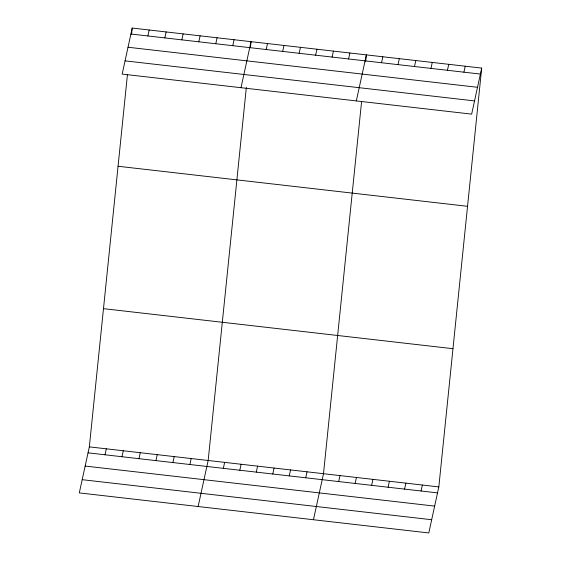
<?xml version="1.0" encoding="UTF-8"?>
<svg xmlns="http://www.w3.org/2000/svg" width="561" height="561" viewBox="0 0 561 561"><rect width="100%" height="100%" fill="white"/><g stroke="black" fill="none" stroke-linecap="round" stroke-linejoin="round"><path stroke-width="0.84" d="M481.696 68.098L471.661 114.128L122.172 74.087L132.207 28.05L481.696 68.098L438.828 486.913L428.793 532.95L79.304 492.902L89.339 446.872L127.431 74.697M131.59 34.095L132.207 28.05M246.349 87.446L208.166 460.483L198.131 506.52M250.416 47.713L251.033 41.668L240.999 87.698M361.593 101.527L323.501 473.701L313.459 519.731M365.66 61.794L366.361 54.88L356.326 100.917M147.88 35.967L149.184 29.992M164.857 37.91L166.154 31.942M181.834 39.859L183.131 33.884M105.019 454.782L106.317 448.814M198.804 41.802L200.109 35.834M121.989 456.731L123.294 450.756M215.782 43.744L217.086 37.776M138.967 458.674L140.271 452.706M232.759 45.693L234.056 39.719M155.944 460.616L157.241 454.648M172.914 462.566L174.219 456.591M266.209 49.522L267.506 43.555M189.891 464.508L191.196 458.54M282.681 51.409L283.985 45.441M299.16 53.302L300.458 47.327M223.341 468.344L224.645 462.369M315.633 55.188L316.937 49.221M239.82 470.23L241.118 464.263M332.112 57.075L333.409 51.107M256.293 472.117L257.597 466.149M348.584 58.961L349.889 52.993M272.772 474.003L274.07 468.035M289.245 475.896L290.549 469.922M381.536 62.741L382.84 56.766M305.724 477.783L307.021 471.815M398.015 64.627L399.313 58.66M414.488 66.514L415.792 60.546M338.676 481.555L339.973 475.588M430.967 68.407L432.265 62.432M355.148 483.449L356.452 477.474M447.44 70.293L448.744 64.319M371.627 485.335L372.925 479.36M463.919 72.18L465.216 66.212M388.1 487.221L389.404 481.254M404.579 489.108L405.876 483.14M421.052 491.001L422.356 485.027M130.902 34.018L480.391 74.066M128.02 47.243L477.509 87.292M125.054 60.861L474.543 100.91M118.062 166.259L467.551 206.308M103.49 308.655L452.972 348.704M89.339 446.872L438.828 486.913M88.042 452.839L437.531 492.888M85.16 466.058L434.649 506.106M82.187 479.683L431.675 519.731"/></g></svg>
